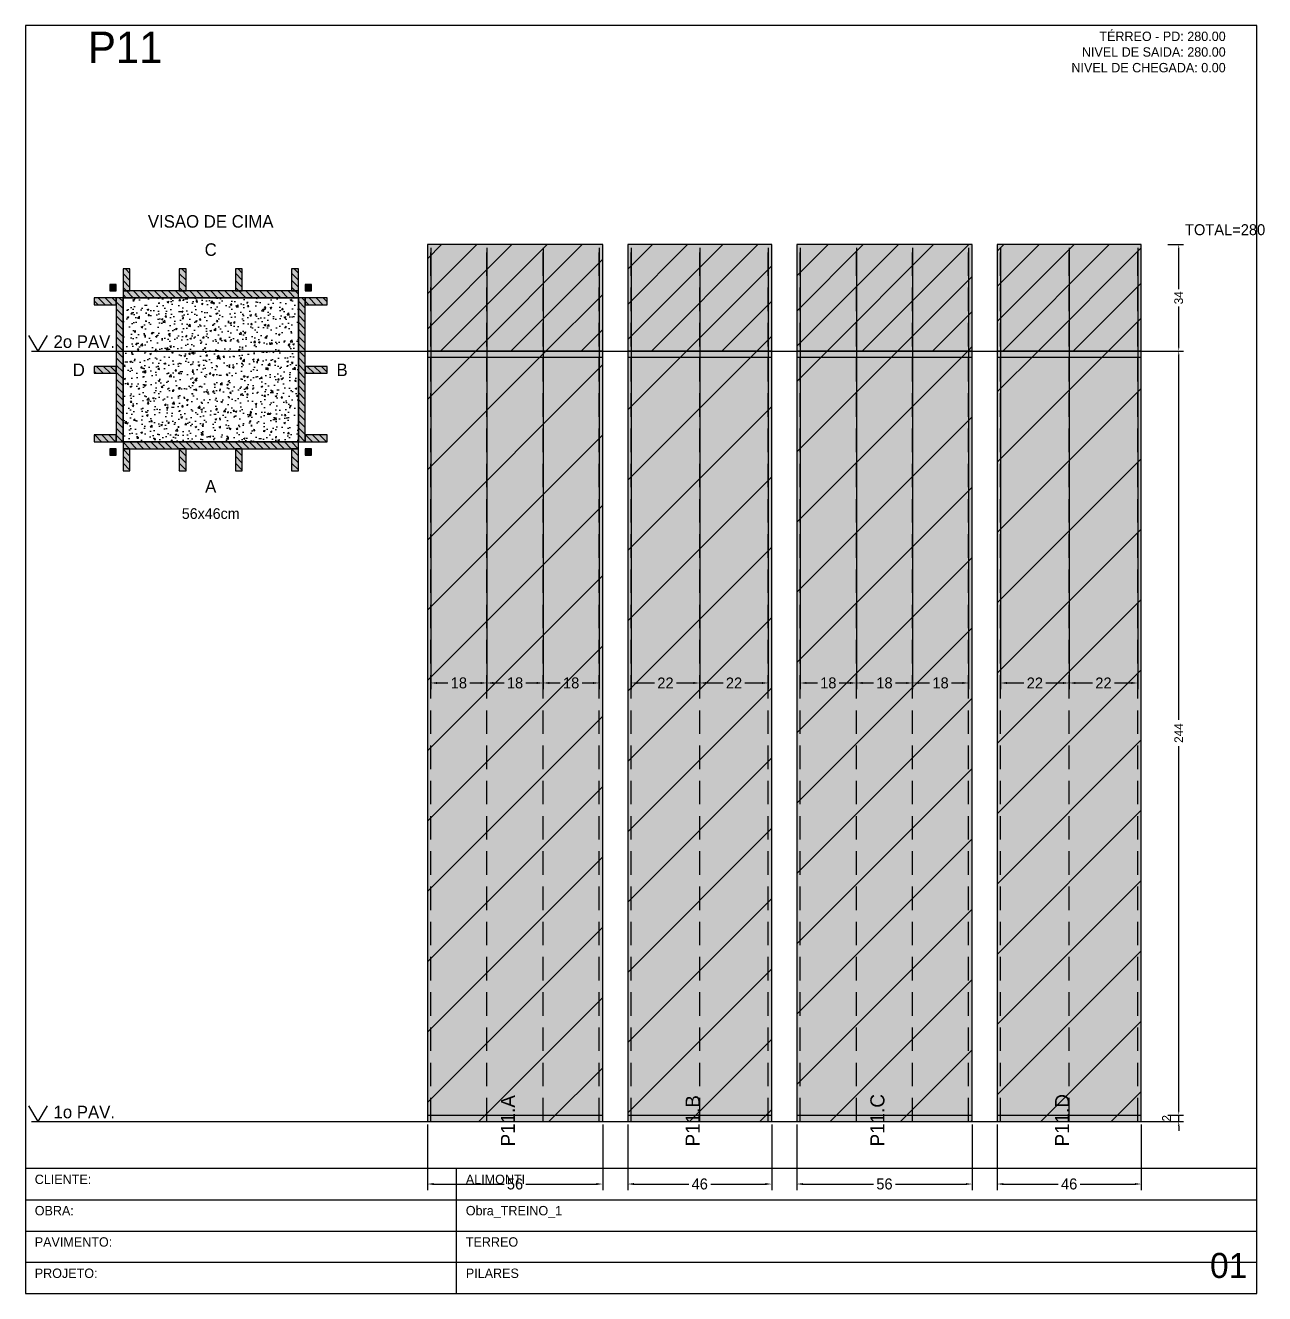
# Model space of a CAD drawing. Header units: metres. Extents: x 0 to 2089, y 0 to 2105.
# Drawn here: x 0 to 395.8, y 0 to 405 of the extents above; entities that cross this region are included whole.
import ezdxf
from ezdxf.enums import TextEntityAlignment as Align

# ---------------------------------------------------------------- set-up
doc = ezdxf.new("R2010")
doc.units = ezdxf.units.M
doc.linetypes.add('HIDDEN', pattern=[0.375, 0.25, -0.125])
for name, color, linetype in [('BORDA_CELULA', 9, 'Continuous'), ('CARIMBO', 9, 'Continuous'), ('CHAPA', 1, 'Continuous'), ('CONCRETO', 4, 'Continuous'), ('COTA', 241, 'Continuous'), ('Hachura', 251, 'Continuous'), ('LABEL_ID', 3, 'Continuous'), ('Nivel', 4, 'Continuous'), ('NOMENCLATURA', 1, 'Continuous'), ('Paineis', 200, 'Continuous'), ('SARR_2.2x7', 40, 'Continuous'), ('Texto Secao', 2, 'Continuous'), ('TEXTO_GERAL', 2, 'Continuous')]:
    doc.layers.add(name, color=color, linetype=linetype)
doc.dimstyles.new('FACE_DIM', dxfattribs={"dimtxt": 3.5, "dimasz": 2, "dimexe": 2, "dimexo": 1, "dimgap": 1, "dimtad": 1, "dimdec": 0, "dimrnd": 1, "dimcen": 2.5, "dimclrd": 241, "dimclre": 241, "dimclrt": 241, "dimazin": 3, "dimtfac": 1, "dimtmove": 0, "dimatfit": 3})

# ---------------------------------------------------------------- blocks, each defined once
blk = doc.blocks.new('_CLOSEDFILLED')
at = {"color": 0, "linetype": 'BYBLOCK'}
blk.add_solid([(-1, 0.16), (0, 0), (-1, -0.16)], dxfattribs=at)
blk = doc.blocks.new('*D1')
at = {"color": 241}
for p, q in [((128.4, 54), (128.4, 33)), ((184.4, 54), (184.4, 33)), ((130.4, 35), (152.9, 35)), ((159.9, 35), (182.4, 35))]:
    blk.add_line(p, q, dxfattribs=at)
at = {"layer": 'Defpoints'}
for p in [(128.4, 55), (184.4, 55), (128.4, 35)]:
    blk.add_point(p, dxfattribs=at)
at = {"color": 241, "xscale": 2, "yscale": 2, "rotation": 180}
blk.add_blockref('_CLOSEDFILLED', (128.4, 35), dxfattribs=at)
at = {"color": 241, "xscale": 2, "yscale": 2}
blk.add_blockref('_CLOSEDFILLED', (184.4, 35), dxfattribs=at)
at = {"color": 241, "insert": (156.4, 35), "char_height": 3.5, "attachment_point": 5}
blk.add_mtext('56', dxfattribs=at)
blk = doc.blocks.new('*D2')
at = {"color": 241}
for p, q in [((129.5, 334), (129.5, 193)), ((147.43, 334), (147.43, 193)), ((131.5, 195), (134.97, 195)), ((141.97, 195), (145.43, 195))]:
    blk.add_line(p, q, dxfattribs=at)
at = {"layer": 'Defpoints'}
for p in [(129.5, 335), (147.43, 335), (129.5, 195)]:
    blk.add_point(p, dxfattribs=at)
at = {"color": 241, "xscale": 2, "yscale": 2, "rotation": 180}
blk.add_blockref('_CLOSEDFILLED', (129.5, 195), dxfattribs=at)
at = {"color": 241, "xscale": 2, "yscale": 2}
blk.add_blockref('_CLOSEDFILLED', (147.43, 195), dxfattribs=at)
at = {"color": 241, "insert": (138.47, 195), "char_height": 3.5, "attachment_point": 5}
blk.add_mtext('18', dxfattribs=at)
blk = doc.blocks.new('*D3')
at = {"color": 241}
for p, q in [((147.43, 334), (147.43, 193)), ((165.37, 334), (165.37, 193)), ((149.43, 195), (152.9, 195)), ((159.9, 195), (163.37, 195))]:
    blk.add_line(p, q, dxfattribs=at)
at = {"layer": 'Defpoints'}
for p in [(147.43, 335), (165.37, 335), (147.43, 195)]:
    blk.add_point(p, dxfattribs=at)
at = {"color": 241, "xscale": 2, "yscale": 2, "rotation": 180}
blk.add_blockref('_CLOSEDFILLED', (147.43, 195), dxfattribs=at)
at = {"color": 241, "xscale": 2, "yscale": 2}
blk.add_blockref('_CLOSEDFILLED', (165.37, 195), dxfattribs=at)
at = {"color": 241, "insert": (156.4, 195), "char_height": 3.5, "attachment_point": 5}
blk.add_mtext('18', dxfattribs=at)
blk = doc.blocks.new('*D4')
at = {"color": 241}
for p, q in [((165.37, 334), (165.37, 193)), ((183.3, 334), (183.3, 193)), ((167.37, 195), (170.83, 195)), ((177.83, 195), (181.3, 195))]:
    blk.add_line(p, q, dxfattribs=at)
at = {"layer": 'Defpoints'}
for p in [(165.37, 335), (183.3, 335), (165.37, 195)]:
    blk.add_point(p, dxfattribs=at)
at = {"color": 241, "xscale": 2, "yscale": 2, "rotation": 180}
blk.add_blockref('_CLOSEDFILLED', (165.37, 195), dxfattribs=at)
at = {"color": 241, "xscale": 2, "yscale": 2}
blk.add_blockref('_CLOSEDFILLED', (183.3, 195), dxfattribs=at)
at = {"color": 241, "insert": (174.33, 195), "char_height": 3.5, "attachment_point": 5}
blk.add_mtext('18', dxfattribs=at)
blk = doc.blocks.new('*D5')
at = {"color": 241}
for p, q in [((192.4, 54), (192.4, 33)), ((238.4, 54), (238.4, 33)), ((194.4, 35), (211.9, 35)), ((218.9, 35), (236.4, 35))]:
    blk.add_line(p, q, dxfattribs=at)
at = {"layer": 'Defpoints'}
for p in [(192.4, 55), (238.4, 55), (192.4, 35)]:
    blk.add_point(p, dxfattribs=at)
at = {"color": 241, "xscale": 2, "yscale": 2, "rotation": 180}
blk.add_blockref('_CLOSEDFILLED', (192.4, 35), dxfattribs=at)
at = {"color": 241, "xscale": 2, "yscale": 2}
blk.add_blockref('_CLOSEDFILLED', (238.4, 35), dxfattribs=at)
at = {"color": 241, "insert": (215.4, 35), "char_height": 3.5, "attachment_point": 5}
blk.add_mtext('46', dxfattribs=at)
blk = doc.blocks.new('*D6')
at = {"color": 241}
for p, q in [((193.5, 334), (193.5, 193)), ((215.4, 334), (215.4, 193)), ((195.5, 195), (200.95, 195)), ((207.95, 195), (213.4, 195))]:
    blk.add_line(p, q, dxfattribs=at)
at = {"layer": 'Defpoints'}
for p in [(193.5, 335), (215.4, 335), (193.5, 195)]:
    blk.add_point(p, dxfattribs=at)
at = {"color": 241, "xscale": 2, "yscale": 2, "rotation": 180}
blk.add_blockref('_CLOSEDFILLED', (193.5, 195), dxfattribs=at)
at = {"color": 241, "xscale": 2, "yscale": 2}
blk.add_blockref('_CLOSEDFILLED', (215.4, 195), dxfattribs=at)
at = {"color": 241, "insert": (204.45, 195), "char_height": 3.5, "attachment_point": 5}
blk.add_mtext('22', dxfattribs=at)
blk = doc.blocks.new('*D7')
at = {"color": 241}
for p, q in [((215.4, 334), (215.4, 193)), ((237.3, 334), (237.3, 193)), ((217.4, 195), (222.85, 195)), ((229.85, 195), (235.3, 195))]:
    blk.add_line(p, q, dxfattribs=at)
at = {"layer": 'Defpoints'}
for p in [(215.4, 335), (237.3, 335), (215.4, 195)]:
    blk.add_point(p, dxfattribs=at)
at = {"color": 241, "xscale": 2, "yscale": 2, "rotation": 180}
blk.add_blockref('_CLOSEDFILLED', (215.4, 195), dxfattribs=at)
at = {"color": 241, "xscale": 2, "yscale": 2}
blk.add_blockref('_CLOSEDFILLED', (237.3, 195), dxfattribs=at)
at = {"color": 241, "insert": (226.35, 195), "char_height": 3.5, "attachment_point": 5}
blk.add_mtext('22', dxfattribs=at)
blk = doc.blocks.new('*D8')
at = {"color": 241}
for p, q in [((246.4, 54), (246.4, 33)), ((302.4, 54), (302.4, 33)), ((248.4, 35), (270.9, 35)), ((277.9, 35), (300.4, 35))]:
    blk.add_line(p, q, dxfattribs=at)
at = {"layer": 'Defpoints'}
for p in [(246.4, 55), (302.4, 55), (246.4, 35)]:
    blk.add_point(p, dxfattribs=at)
at = {"color": 241, "xscale": 2, "yscale": 2, "rotation": 180}
blk.add_blockref('_CLOSEDFILLED', (246.4, 35), dxfattribs=at)
at = {"color": 241, "xscale": 2, "yscale": 2}
blk.add_blockref('_CLOSEDFILLED', (302.4, 35), dxfattribs=at)
at = {"color": 241, "insert": (274.4, 35), "char_height": 3.5, "attachment_point": 5}
blk.add_mtext('56', dxfattribs=at)
blk = doc.blocks.new('*D9')
at = {"color": 241}
for p, q in [((247.5, 334), (247.5, 193)), ((265.43, 334), (265.43, 193)), ((249.5, 195), (252.97, 195)), ((259.97, 195), (263.43, 195))]:
    blk.add_line(p, q, dxfattribs=at)
at = {"layer": 'Defpoints'}
for p in [(247.5, 335), (265.43, 335), (247.5, 195)]:
    blk.add_point(p, dxfattribs=at)
at = {"color": 241, "xscale": 2, "yscale": 2, "rotation": 180}
blk.add_blockref('_CLOSEDFILLED', (247.5, 195), dxfattribs=at)
at = {"color": 241, "xscale": 2, "yscale": 2}
blk.add_blockref('_CLOSEDFILLED', (265.43, 195), dxfattribs=at)
at = {"color": 241, "insert": (256.47, 195), "char_height": 3.5, "attachment_point": 5}
blk.add_mtext('18', dxfattribs=at)
blk = doc.blocks.new('*D10')
at = {"color": 241}
for p, q in [((265.43, 334), (265.43, 193)), ((283.37, 334), (283.37, 193)), ((267.43, 195), (270.9, 195)), ((277.9, 195), (281.37, 195))]:
    blk.add_line(p, q, dxfattribs=at)
at = {"layer": 'Defpoints'}
for p in [(265.43, 335), (283.37, 335), (265.43, 195)]:
    blk.add_point(p, dxfattribs=at)
at = {"color": 241, "xscale": 2, "yscale": 2, "rotation": 180}
blk.add_blockref('_CLOSEDFILLED', (265.43, 195), dxfattribs=at)
at = {"color": 241, "xscale": 2, "yscale": 2}
blk.add_blockref('_CLOSEDFILLED', (283.37, 195), dxfattribs=at)
at = {"color": 241, "insert": (274.4, 195), "char_height": 3.5, "attachment_point": 5}
blk.add_mtext('18', dxfattribs=at)
blk = doc.blocks.new('*D11')
at = {"color": 241}
for p, q in [((283.37, 334), (283.37, 193)), ((301.3, 334), (301.3, 193)), ((285.37, 195), (288.83, 195)), ((295.83, 195), (299.3, 195))]:
    blk.add_line(p, q, dxfattribs=at)
at = {"layer": 'Defpoints'}
for p in [(283.37, 335), (301.3, 335), (283.37, 195)]:
    blk.add_point(p, dxfattribs=at)
at = {"color": 241, "xscale": 2, "yscale": 2, "rotation": 180}
blk.add_blockref('_CLOSEDFILLED', (283.37, 195), dxfattribs=at)
at = {"color": 241, "xscale": 2, "yscale": 2}
blk.add_blockref('_CLOSEDFILLED', (301.3, 195), dxfattribs=at)
at = {"color": 241, "insert": (292.33, 195), "char_height": 3.5, "attachment_point": 5}
blk.add_mtext('18', dxfattribs=at)
blk = doc.blocks.new('*D12')
at = {"color": 241}
for p, q in [((310.4, 54), (310.4, 33)), ((356.4, 54), (356.4, 33)), ((312.4, 35), (329.9, 35)), ((336.9, 35), (354.4, 35))]:
    blk.add_line(p, q, dxfattribs=at)
at = {"layer": 'Defpoints'}
for p in [(310.4, 55), (356.4, 55), (310.4, 35)]:
    blk.add_point(p, dxfattribs=at)
at = {"color": 241, "xscale": 2, "yscale": 2, "rotation": 180}
blk.add_blockref('_CLOSEDFILLED', (310.4, 35), dxfattribs=at)
at = {"color": 241, "xscale": 2, "yscale": 2}
blk.add_blockref('_CLOSEDFILLED', (356.4, 35), dxfattribs=at)
at = {"color": 241, "insert": (333.4, 35), "char_height": 3.5, "attachment_point": 5}
blk.add_mtext('46', dxfattribs=at)
blk = doc.blocks.new('*D13')
at = {"color": 241}
for p, q in [((311.5, 334), (311.5, 193)), ((333.4, 334), (333.4, 193)), ((313.5, 195), (318.95, 195)), ((325.95, 195), (331.4, 195))]:
    blk.add_line(p, q, dxfattribs=at)
at = {"layer": 'Defpoints'}
for p in [(311.5, 335), (333.4, 335), (311.5, 195)]:
    blk.add_point(p, dxfattribs=at)
at = {"color": 241, "xscale": 2, "yscale": 2, "rotation": 180}
blk.add_blockref('_CLOSEDFILLED', (311.5, 195), dxfattribs=at)
at = {"color": 241, "xscale": 2, "yscale": 2}
blk.add_blockref('_CLOSEDFILLED', (333.4, 195), dxfattribs=at)
at = {"color": 241, "insert": (322.45, 195), "char_height": 3.5, "attachment_point": 5}
blk.add_mtext('22', dxfattribs=at)
blk = doc.blocks.new('*D14')
at = {"color": 241}
for p, q in [((333.4, 334), (333.4, 193)), ((355.3, 334), (355.3, 193)), ((335.4, 195), (340.85, 195)), ((347.85, 195), (353.3, 195))]:
    blk.add_line(p, q, dxfattribs=at)
at = {"layer": 'Defpoints'}
for p in [(333.4, 335), (355.3, 335), (333.4, 195)]:
    blk.add_point(p, dxfattribs=at)
at = {"color": 241, "xscale": 2, "yscale": 2, "rotation": 180}
blk.add_blockref('_CLOSEDFILLED', (333.4, 195), dxfattribs=at)
at = {"color": 241, "xscale": 2, "yscale": 2}
blk.add_blockref('_CLOSEDFILLED', (355.3, 195), dxfattribs=at)
at = {"color": 241, "insert": (344.35, 195), "char_height": 3.5, "attachment_point": 5}
blk.add_mtext('22', dxfattribs=at)
blk = doc.blocks.new('*D16')
at = {"color": 241}
for p, q in [((364.9, 301), (369.9, 301)), ((368.4, 183.2), (368.4, 299.5)), ((368.4, 58.5), (368.4, 174.8)), ((364.9, 57), (369.9, 57))]:
    blk.add_line(p, q, dxfattribs=at)
at = {"layer": 'Defpoints'}
for p in [(364.4, 301), (364.4, 57), (368.4, 57)]:
    blk.add_point(p, dxfattribs=at)
at = {"color": 241, "xscale": 1.5, "yscale": 1.5}
for p, rotation in [((368.4, 301), 90), ((368.4, 57), 270)]:
    blk.add_blockref('_CLOSEDFILLED', p, dxfattribs=dict(at, rotation=rotation))
at = {"color": 241, "insert": (368.4, 179), "char_height": 2.8, "attachment_point": 5, "rotation": 90}
blk.add_mtext('244', dxfattribs=at)
blk = doc.blocks.new('*D17')
at = {"color": 241}
for p, q in [((364.9, 335), (369.9, 335)), ((368.4, 320.8), (368.4, 333.5)), ((368.4, 302.5), (368.4, 315.2)), ((364.9, 301), (369.9, 301))]:
    blk.add_line(p, q, dxfattribs=at)
at = {"layer": 'Defpoints'}
for p in [(364.4, 335), (364.4, 301), (368.4, 301)]:
    blk.add_point(p, dxfattribs=at)
at = {"color": 241, "xscale": 1.5, "yscale": 1.5}
for p, rotation in [((368.4, 335), 90), ((368.4, 301), 270)]:
    blk.add_blockref('_CLOSEDFILLED', p, dxfattribs=dict(at, rotation=rotation))
at = {"color": 241, "insert": (368.4, 318), "char_height": 2.8, "attachment_point": 5, "rotation": 90}
blk.add_mtext('34', dxfattribs=at)

msp = doc.modelspace()

# ---------------------------------------------------------------- hatches: boundary and pattern name
at = {"layer": 'CHAPA'}
for points in [[(27, 320.2), (29, 320.2), (29, 322.2), (27, 322.2)], [(89.4, 320.2), (91.4, 320.2), (91.4, 322.2), (89.4, 322.2)], [(27, 267.8), (29, 267.8), (29, 269.8), (27, 269.8)], [(89.4, 267.8), (91.4, 267.8), (91.4, 269.8), (89.4, 269.8)]]:
    msp.add_hatch(color=1, dxfattribs=at).paths.add_polyline_path(points)
at = {"layer": 'COTA'}
h = msp.add_hatch(dxfattribs=at)
h.set_pattern_fill('AR-CONC', color=256, scale=0.03)
h.paths.add_polyline_path([(31.2, 272), (87.2, 272), (87.2, 318), (31.2, 318)])
at = {"layer": 'Hachura'}
for points in [[(128.4, 301), (184.4, 301), (184.4, 335), (128.4, 335)], [(192.4, 301), (238.4, 301), (238.4, 335), (192.4, 335)], [(246.4, 301), (302.4, 301), (302.4, 335), (246.4, 335)], [(310.4, 301), (356.4, 301), (356.4, 335), (310.4, 335)], [(128.4, 55), (184.4, 55), (184.4, 301), (128.4, 301)], [(192.4, 55), (238.4, 55), (238.4, 301), (192.4, 301)], [(246.4, 55), (302.4, 55), (302.4, 301), (246.4, 301)], [(310.4, 55), (356.4, 55), (356.4, 301), (310.4, 301)]]:
    msp.add_hatch(color=256, dxfattribs=at).paths.add_polyline_path(points)
h = msp.add_hatch(dxfattribs=at)
h.set_pattern_fill('ANSI31', color=256, scale=2.5)
h.paths.add_polyline_path([(128.4, 301), (184.4, 301), (184.4, 335), (128.4, 335)])
h = msp.add_hatch(dxfattribs=at)
h.set_pattern_fill('ANSI31', color=256, scale=2.5)
h.paths.add_polyline_path([(192.4, 301), (238.4, 301), (238.4, 335), (192.4, 335)])
h = msp.add_hatch(dxfattribs=at)
h.set_pattern_fill('ANSI31', color=256, scale=2.5)
h.paths.add_polyline_path([(246.4, 301), (302.4, 301), (302.4, 335), (246.4, 335)])
h = msp.add_hatch(dxfattribs=at)
h.set_pattern_fill('ANSI31', color=256, scale=2.5)
h.paths.add_polyline_path([(310.4, 301), (356.4, 301), (356.4, 335), (310.4, 335)])
h = msp.add_hatch(dxfattribs=at)
h.set_pattern_fill('ANSI31', color=256, scale=5)
h.paths.add_polyline_path([(128.4, 55), (184.4, 55), (184.4, 301), (128.4, 301)])
h = msp.add_hatch(dxfattribs=at)
h.set_pattern_fill('ANSI31', color=256, scale=5)
h.paths.add_polyline_path([(192.4, 55), (238.4, 55), (238.4, 301), (192.4, 301)])
h = msp.add_hatch(dxfattribs=at)
h.set_pattern_fill('ANSI31', color=256, scale=5)
h.paths.add_polyline_path([(246.4, 55), (302.4, 55), (302.4, 301), (246.4, 301)])
h = msp.add_hatch(dxfattribs=at)
h.set_pattern_fill('ANSI31', color=256, scale=5)
h.paths.add_polyline_path([(310.4, 55), (356.4, 55), (356.4, 301), (310.4, 301)])
at = {"layer": 'Paineis'}
for points in [[(31.2, 318), (87.2, 318), (87.2, 320.2), (31.2, 320.2)], [(29, 272), (31.2, 272), (31.2, 318), (29, 318)], [(87.2, 272), (89.4, 272), (89.4, 318), (87.2, 318)], [(31.2, 269.8), (87.2, 269.8), (87.2, 272), (31.2, 272)]]:
    msp.add_hatch(color=256, dxfattribs=at).paths.add_polyline_path(points)
h = msp.add_hatch(dxfattribs=at)
h.set_pattern_fill('ANSI31', color=256, scale=0.5, angle=270)
h.paths.add_polyline_path([(31.2, 318), (87.2, 318), (87.2, 320.2), (31.2, 320.2)])
h = msp.add_hatch(dxfattribs=at)
h.set_pattern_fill('ANSI31', color=256, scale=0.5, angle=270)
h.paths.add_polyline_path([(29, 272), (31.2, 272), (31.2, 318), (29, 318)])
h = msp.add_hatch(dxfattribs=at)
h.set_pattern_fill('ANSI31', color=256, scale=0.5, angle=270)
h.paths.add_polyline_path([(87.2, 272), (89.4, 272), (89.4, 318), (87.2, 318)])
h = msp.add_hatch(dxfattribs=at)
h.set_pattern_fill('ANSI31', color=256, scale=0.5, angle=270)
h.paths.add_polyline_path([(31.2, 269.8), (87.2, 269.8), (87.2, 272), (31.2, 272)])
at = {"layer": 'SARR_2.2x7'}
for points in [[(31.2, 320.2), (33.4, 320.2), (33.4, 327.2), (31.2, 327.2)], [(49.13, 320.2), (51.33, 320.2), (51.33, 327.2), (49.13, 327.2)], [(67.07, 320.2), (69.27, 320.2), (69.27, 327.2), (67.07, 327.2)], [(85, 320.2), (87.2, 320.2), (87.2, 327.2), (85, 327.2)], [(22, 315.8), (29, 315.8), (29, 318), (22, 318)], [(89.4, 315.8), (96.4, 315.8), (96.4, 318), (89.4, 318)], [(22, 293.9), (29, 293.9), (29, 296.1), (22, 296.1)], [(89.4, 293.9), (96.4, 293.9), (96.4, 296.1), (89.4, 296.1)], [(22, 272), (29, 272), (29, 274.2), (22, 274.2)], [(89.4, 272), (96.4, 272), (96.4, 274.2), (89.4, 274.2)], [(31.2, 262.8), (33.4, 262.8), (33.4, 269.8), (31.2, 269.8)], [(49.13, 262.8), (51.33, 262.8), (51.33, 269.8), (49.13, 269.8)], [(67.07, 262.8), (69.27, 262.8), (69.27, 269.8), (67.07, 269.8)], [(85, 262.8), (87.2, 262.8), (87.2, 269.8), (85, 269.8)]]:
    msp.add_hatch(color=256, dxfattribs=at).paths.add_polyline_path(points)
h = msp.add_hatch(dxfattribs=at)
h.set_pattern_fill('ANSI31', color=256, scale=0.5, angle=270)
h.paths.add_polyline_path([(31.2, 320.2), (33.4, 320.2), (33.4, 327.2), (31.2, 327.2)])
h = msp.add_hatch(dxfattribs=at)
h.set_pattern_fill('ANSI31', color=256, scale=0.5, angle=270)
h.paths.add_polyline_path([(49.13, 320.2), (51.33, 320.2), (51.33, 327.2), (49.13, 327.2)])
h = msp.add_hatch(dxfattribs=at)
h.set_pattern_fill('ANSI31', color=256, scale=0.5, angle=270)
h.paths.add_polyline_path([(67.07, 320.2), (69.27, 320.2), (69.27, 327.2), (67.07, 327.2)])
h = msp.add_hatch(dxfattribs=at)
h.set_pattern_fill('ANSI31', color=256, scale=0.5, angle=270)
h.paths.add_polyline_path([(85, 320.2), (87.2, 320.2), (87.2, 327.2), (85, 327.2)])
h = msp.add_hatch(dxfattribs=at)
h.set_pattern_fill('ANSI31', color=256, scale=0.5, angle=270)
h.paths.add_polyline_path([(22, 315.8), (29, 315.8), (29, 318), (22, 318)])
h = msp.add_hatch(dxfattribs=at)
h.set_pattern_fill('ANSI31', color=256, scale=0.5, angle=270)
h.paths.add_polyline_path([(89.4, 315.8), (96.4, 315.8), (96.4, 318), (89.4, 318)])
h = msp.add_hatch(dxfattribs=at)
h.set_pattern_fill('ANSI31', color=256, scale=0.5, angle=270)
h.paths.add_polyline_path([(22, 293.9), (29, 293.9), (29, 296.1), (22, 296.1)])
h = msp.add_hatch(dxfattribs=at)
h.set_pattern_fill('ANSI31', color=256, scale=0.5, angle=270)
h.paths.add_polyline_path([(89.4, 293.9), (96.4, 293.9), (96.4, 296.1), (89.4, 296.1)])
h = msp.add_hatch(dxfattribs=at)
h.set_pattern_fill('ANSI31', color=256, scale=0.5, angle=270)
h.paths.add_polyline_path([(22, 272), (29, 272), (29, 274.2), (22, 274.2)])
h = msp.add_hatch(dxfattribs=at)
h.set_pattern_fill('ANSI31', color=256, scale=0.5, angle=270)
h.paths.add_polyline_path([(89.4, 272), (96.4, 272), (96.4, 274.2), (89.4, 274.2)])
h = msp.add_hatch(dxfattribs=at)
h.set_pattern_fill('ANSI31', color=256, scale=0.5, angle=270)
h.paths.add_polyline_path([(31.2, 262.8), (33.4, 262.8), (33.4, 269.8), (31.2, 269.8)])
h = msp.add_hatch(dxfattribs=at)
h.set_pattern_fill('ANSI31', color=256, scale=0.5, angle=270)
h.paths.add_polyline_path([(49.13, 262.8), (51.33, 262.8), (51.33, 269.8), (49.13, 269.8)])
h = msp.add_hatch(dxfattribs=at)
h.set_pattern_fill('ANSI31', color=256, scale=0.5, angle=270)
h.paths.add_polyline_path([(67.07, 262.8), (69.27, 262.8), (69.27, 269.8), (67.07, 269.8)])
h = msp.add_hatch(dxfattribs=at)
h.set_pattern_fill('ANSI31', color=256, scale=0.5, angle=270)
h.paths.add_polyline_path([(85, 262.8), (87.2, 262.8), (87.2, 269.8), (85, 269.8)])

# ---------------------------------------------------------------- linework, layer by layer
at = {"layer": 'BORDA_CELULA', "color": 9}
msp.add_lwpolyline([(0, 0), (393.4, 0), (393.4, 405), (0, 405)], close=True, dxfattribs=at)
at = {"layer": 'CARIMBO', "color": 40}
for p, q in [((137.69, 0), (137.69, 40)), ((0, 30), (393.4, 30)), ((0, 20), (393.4, 20)), ((0, 10), (393.4, 10))]:
    msp.add_line(p, q, dxfattribs=at)
msp.add_lwpolyline([(0, 0), (393.4, 0), (393.4, 40), (0, 40)], close=True, dxfattribs=at)
at = {"layer": 'CHAPA', "color": 1}
for points in [[(27, 320.2), (29, 320.2), (29, 322.2), (27, 322.2)], [(89.4, 320.2), (91.4, 320.2), (91.4, 322.2), (89.4, 322.2)], [(27, 267.8), (29, 267.8), (29, 269.8), (27, 269.8)], [(89.4, 267.8), (91.4, 267.8), (91.4, 269.8), (89.4, 269.8)]]:
    msp.add_lwpolyline(points, close=True, dxfattribs=at)
at = {"layer": 'CONCRETO', "color": 4}
msp.add_lwpolyline([(31.2, 272), (87.2, 272), (87.2, 318), (31.2, 318)], close=True, dxfattribs=at)
at = {"layer": 'Nivel', "color": 4}
for p, q in [((1, 306), (4, 301)), ((7, 306), (4, 301)), ((2, 301), (369.4, 301)), ((1, 60), (4, 55)), ((7, 60), (4, 55)), ((2, 55), (369.4, 55))]:
    msp.add_line(p, q, dxfattribs=at)
at = {"layer": 'Paineis'}
for p, q in [((128.4, 299), (184.4, 299)), ((192.4, 299), (238.4, 299)), ((246.4, 299), (302.4, 299)), ((310.4, 299), (356.4, 299)), ((128.4, 57), (184.4, 57)), ((192.4, 57), (238.4, 57)), ((246.4, 57), (302.4, 57)), ((310.4, 57), (356.4, 57))]:
    msp.add_line(p, q, dxfattribs=at)
for points in [[(128.4, 301), (184.4, 301), (184.4, 335), (128.4, 335)], [(192.4, 301), (238.4, 301), (238.4, 335), (192.4, 335)], [(246.4, 301), (302.4, 301), (302.4, 335), (246.4, 335)], [(310.4, 301), (356.4, 301), (356.4, 335), (310.4, 335)], [(31.2, 318), (87.2, 318), (87.2, 320.2), (31.2, 320.2)], [(29, 272), (31.2, 272), (31.2, 318), (29, 318)], [(87.2, 272), (89.4, 272), (89.4, 318), (87.2, 318)], [(128.4, 55), (184.4, 55), (184.4, 301), (128.4, 301)], [(192.4, 55), (238.4, 55), (238.4, 301), (192.4, 301)], [(246.4, 55), (302.4, 55), (302.4, 301), (246.4, 301)], [(310.4, 55), (356.4, 55), (356.4, 301), (310.4, 301)], [(31.2, 269.8), (87.2, 269.8), (87.2, 272), (31.2, 272)]]:
    msp.add_lwpolyline(points, close=True, dxfattribs=at)
at = {"layer": 'SARR_2.2x7', "linetype": 'HIDDEN', "ltscale": 30}
for p, q in [((129.5, 55), (129.5, 335)), ((147.43, 55), (147.43, 335)), ((165.37, 55), (165.37, 335)), ((183.3, 55), (183.3, 335)), ((193.5, 55), (193.5, 335)), ((215.4, 55), (215.4, 335)), ((237.3, 55), (237.3, 335)), ((247.5, 55), (247.5, 335)), ((265.43, 55), (265.43, 335)), ((283.37, 55), (283.37, 335)), ((301.3, 55), (301.3, 335)), ((311.5, 55), (311.5, 335)), ((333.4, 55), (333.4, 335)), ((355.3, 55), (355.3, 335))]:
    msp.add_line(p, q, dxfattribs=at)
at = {"layer": 'SARR_2.2x7'}
for points in [[(31.2, 320.2), (33.4, 320.2), (33.4, 327.2), (31.2, 327.2)], [(49.13, 320.2), (51.33, 320.2), (51.33, 327.2), (49.13, 327.2)], [(67.07, 320.2), (69.27, 320.2), (69.27, 327.2), (67.07, 327.2)], [(85, 320.2), (87.2, 320.2), (87.2, 327.2), (85, 327.2)], [(22, 315.8), (29, 315.8), (29, 318), (22, 318)], [(89.4, 315.8), (96.4, 315.8), (96.4, 318), (89.4, 318)], [(22, 293.9), (29, 293.9), (29, 296.1), (22, 296.1)], [(89.4, 293.9), (96.4, 293.9), (96.4, 296.1), (89.4, 296.1)], [(22, 272), (29, 272), (29, 274.2), (22, 274.2)], [(89.4, 272), (96.4, 272), (96.4, 274.2), (89.4, 274.2)], [(31.2, 262.8), (33.4, 262.8), (33.4, 269.8), (31.2, 269.8)], [(49.13, 262.8), (51.33, 262.8), (51.33, 269.8), (49.13, 269.8)], [(67.07, 262.8), (69.27, 262.8), (69.27, 269.8), (67.07, 269.8)], [(85, 262.8), (87.2, 262.8), (87.2, 269.8), (85, 269.8)]]:
    msp.add_lwpolyline(points, close=True, dxfattribs=at)

# ---------------------------------------------------------------- texts
at = {"layer": 'CARIMBO', "color": 9}
for s, p in [('CLIENTE:', (3, 35)), ('OBRA:', (3, 25)), ('PAVIMENTO:', (3, 15)), ('PROJETO:', (3, 5))]:
    msp.add_text(s, height=3, dxfattribs=at).set_placement(p)
at = {"layer": 'COTA', "color": 241}
msp.add_text('TOTAL=280', height=3.5, dxfattribs=at).set_placement((370.4, 338))
at = {"layer": 'Cota Secao (2x)', "color": 4}
msp.add_text('56x46cm', height=3.4, dxfattribs=at).set_placement((59.2, 250.8), align=Align.TOP_CENTER)
at = {"layer": 'LABEL_ID', "color": 3}
msp.add_text('01', height=8, dxfattribs=at).set_placement((378.4, 5))
at = {"layer": 'Nivel', "color": 4}
for s, p in [('2o PAV.', (9, 302)), ('1o PAV.', (9, 56))]:
    msp.add_text(s, height=4, dxfattribs=at).set_placement(p)
at = {"layer": 'NOMENCLATURA', "color": 1}
msp.add_text('P11', height=10, dxfattribs=at).set_placement((20, 393))
at = {"layer": 'Texto Secao', "color": 2}
for s, p in [('VISAO DE CIMA', (59.2, 339.2)), ('C', (59.2, 330.2))]:
    msp.add_text(s, height=4, dxfattribs=at).set_placement(p, align=Align.BOTTOM_CENTER)
msp.add_text('D', height=4, dxfattribs=at).set_placement((19, 295), align=Align.MIDDLE_RIGHT)
msp.add_text('B', height=4, dxfattribs=at).set_placement((99.4, 295), align=Align.MIDDLE_LEFT)
msp.add_text('A', height=4, dxfattribs=at).set_placement((59.2, 259.8), align=Align.TOP_CENTER)
for s, p in [('P11.A', (156.4, 47)), ('P11.B', (215.4, 47)), ('P11.C', (274.4, 47)), ('P11.D', (333.4, 47))]:
    msp.add_text(s, height=4.5, rotation=90, dxfattribs=at).set_placement(p)
at = {"layer": 'TEXTO_GERAL', "color": 2}
for s, p in [('TÉRREO - PD: 280.00', (383.4, 400)), ('NIVEL DE SAIDA: 280.00', (383.4, 395)), ('NIVEL DE CHEGADA: 0.00', (383.4, 390))]:
    msp.add_text(s, height=3, dxfattribs=at).set_placement(p, align=Align.RIGHT)
for s, p in [('ALIMONTI', (140.69, 35)), ('Obra_TREINO_1', (140.69, 25)), ('TERREO', (140.69, 15)), ('PILARES', (140.69, 5))]:
    msp.add_text(s, height=3, dxfattribs=at).set_placement(p)

# ---------------------------------------------------------------- dimensions: what is measured, and where the dimension line sits
for base, p1, p2, picture, middle in [((129.5, 195), (129.5, 335), (147.43, 335), '*D2', (138.47, 195)), ((147.43, 195), (147.43, 335), (165.37, 335), '*D3', (156.4, 195)), ((165.37, 195), (165.37, 335), (183.3, 335), '*D4', (174.33, 195)), ((193.5, 195), (193.5, 335), (215.4, 335), '*D6', (204.45, 195)), ((215.4, 195), (215.4, 335), (237.3, 335), '*D7', (226.35, 195)), ((247.5, 195), (247.5, 335), (265.43, 335), '*D9', (256.47, 195)), ((265.43, 195), (265.43, 335), (283.37, 335), '*D10', (274.4, 195)), ((283.37, 195), (283.37, 335), (301.3, 335), '*D11', (292.33, 195)), ((311.5, 195), (311.5, 335), (333.4, 335), '*D13', (322.45, 195)), ((333.4, 195), (333.4, 335), (355.3, 335), '*D14', (344.35, 195)), ((128.4, 35), (128.4, 55), (184.4, 55), '*D1', (156.4, 35)), ((192.4, 35), (192.4, 55), (238.4, 55), '*D5', (215.4, 35)), ((246.4, 35), (246.4, 55), (302.4, 55), '*D8', (274.4, 35)), ((310.4, 35), (310.4, 55), (356.4, 55), '*D12', (333.4, 35))]:
    dim = msp.add_linear_dim(base=base, p1=p1, p2=p2, dimstyle='FACE_DIM')
    dim.commit()
    dim.dimension.update_dxf_attribs({"geometry": picture, "text_midpoint": middle})
for base, p1, p2, picture, middle in [((368.4, 301), (364.4, 301), (364.4, 335), '*D17', (368.4, 318)), ((368.4, 57), (364.4, 57), (364.4, 301), '*D16', (368.4, 179))]:
    dim = msp.add_linear_dim(base=base, p1=p1, p2=p2, angle=90, dimstyle='FACE_DIM', override={"dimtxt": 2.8, "dimasz": 1.5, "dimexe": 1.5, "dimexo": 0.5})
    dim.commit()
    dim.dimension.update_dxf_attribs({"geometry": picture, "text_midpoint": middle})
msp.add_linear_dim(base=(368.4, 55), p1=(364.4, 55), p2=(364.4, 57), angle=90, dimstyle='FACE_DIM', override={"dimtxt": 2.8, "dimasz": 1.5, "dimexe": 1.5, "dimexo": 0.5}).render()

doc.saveas('drawing.dxf')
